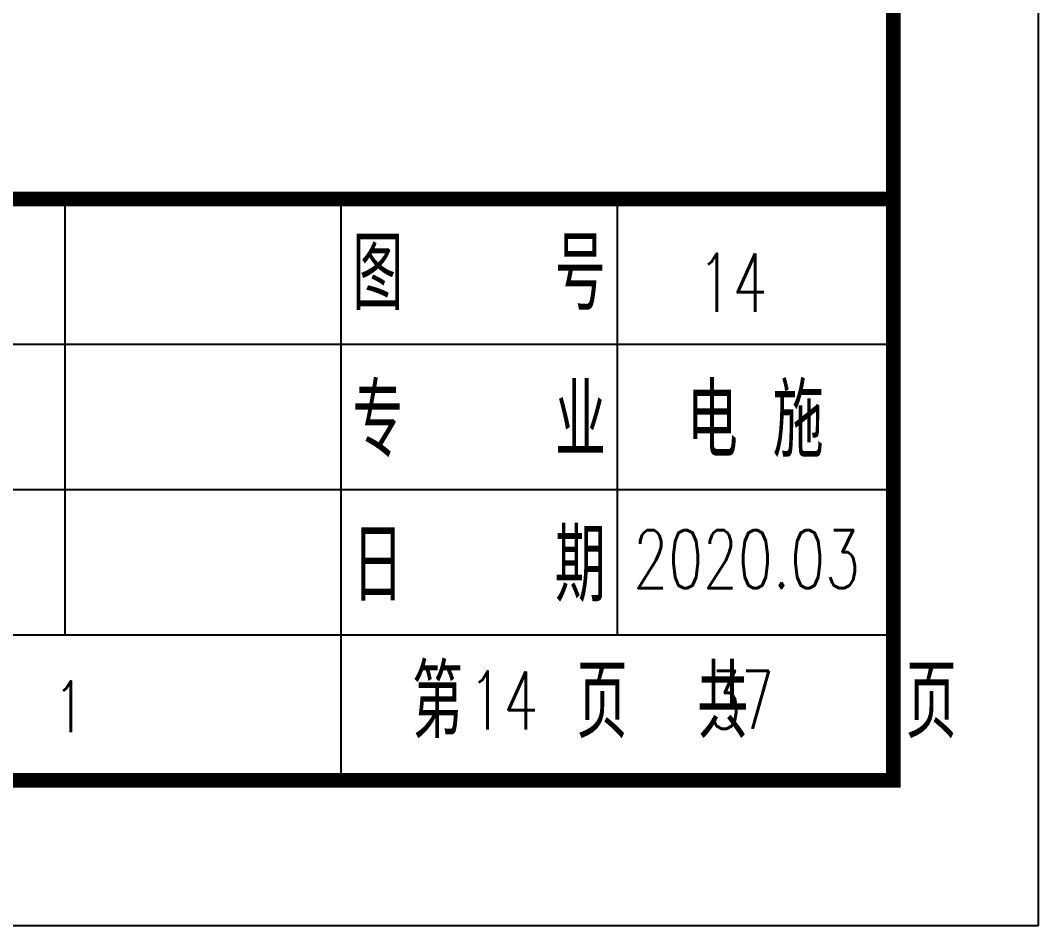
# Model space of a CAD drawing. Extents: x 196430 to 818205, y 904526 to 1974626.
# Drawn here: x 370532 to 377538, y 1781583 to 1787812 of the extents above; entities that cross this region are included whole.
import ezdxf
from ezdxf.enums import TextEntityAlignment as Align

# ---------------------------------------------------------------- set-up
doc = ezdxf.new("R2010")
doc.units = 0
doc.header["$LTSCALE"] = 1000
doc.header["$MEASUREMENT"] = 0
for name, color, linetype in [('FRAME', 7, 'Continuous'), ('TK', 7, 'Continuous'), ('图号', 3, 'Continuous')]:
    doc.layers.add(name, color=color, linetype=linetype)
doc.styles.add('FRAME-3', font='romans.shx', dxfattribs={"width": 0.7, "bigfont": 'hztxt.shx'})

# ---------------------------------------------------------------- blocks, each defined once
blk = doc.blocks.new('a1')
at = {"layer": 'FRAME'}
for p, q in [((87519.7, 131240.1), (115319.7, 131240.1)), ((109619.7, 131240.1), (109619.7, 128240.1)), ((111519.7, 131240.1), (111519.7, 127240.1)), ((113419.7, 131240.1), (113419.7, 128240.1)), ((93119.7, 130240.1), (115319.7, 130240.1)), ((87519.7, 129240.1), (115319.7, 129240.1)), ((100119.7, 128240.1), (115319.7, 128240.1)), ((87519.7, 127240.1), (115319.7, 127240.1))]:
    blk.add_line(p, q, dxfattribs=at)
blk.add_lwpolyline([(32219.7, 126240.1), (116319.7, 126240.1), (116319.7, 185640.1), (32219.7, 185640.1)], close=True, dxfattribs=at)
at = {"layer": 'FRAME', "const_width": 100}
blk.add_lwpolyline([(34719.7, 127240.1), (115319.7, 127240.1), (115319.7, 184640.1), (34719.7, 184640.1)], close=True, dxfattribs=at)
blk.add_lwpolyline([(87519.7, 127240.1), (87519.7, 131240.1), (115319.7, 131240.1)], dxfattribs=at)
at = {"layer": 'FRAME', "style": 'FRAME-3', "width": 0.7}
for s, height, p in [('图    号', 500, (112469.7, 130740.1)), ('专    业', 500, (112469.7, 129740.1)), ('电 施', 500, (114369.7, 129740.1)), ('日    期', 500, (112469.7, 128740.1)), ('1', 350, (109650.9, 127747.2))]:
    blk.add_text(s, height=height, dxfattribs=at).set_placement(p, align=Align.MIDDLE)
at = {"layer": 'FRAME', "style": 'FRAME-3'}
for s, height, width, p in [('第   页  共    页', 500, 0.7, (112008.6, 127530.4)), ('37', 400, 0.65, (114050.1, 127593.6))]:
    blk.add_text(s, height=height, dxfattribs=dict(at, width=width)).set_placement(p)

msp = doc.modelspace()

# ---------------------------------------------------------------- block references
at = {"layer": 'FRAME'}
msp.add_blockref('a1', (261218.4, 1655343.1), dxfattribs=at)

# ---------------------------------------------------------------- texts
at = {"layer": 'FRAME', "color": 3, "style": 'FRAME-3', "width": 0.7}
msp.add_text('2020.03', height=400, dxfattribs=at).set_placement((375528.9, 1784105.4), align=Align.MIDDLE)
at = {"layer": 'TK', "color": 3, "style": 'FRAME-3', "width": 0.7}
msp.add_text('14', height=400, dxfattribs=at).set_placement((373854.8, 1783132.5), align=Align.MIDDLE)
at = {"layer": '图号', "color": 3, "style": 'FRAME-3', "width": 0.7}
msp.add_text('14', height=400, dxfattribs=at).set_placement((375432.4, 1786007.4), align=Align.MIDDLE)

doc.saveas('drawing.dxf')
